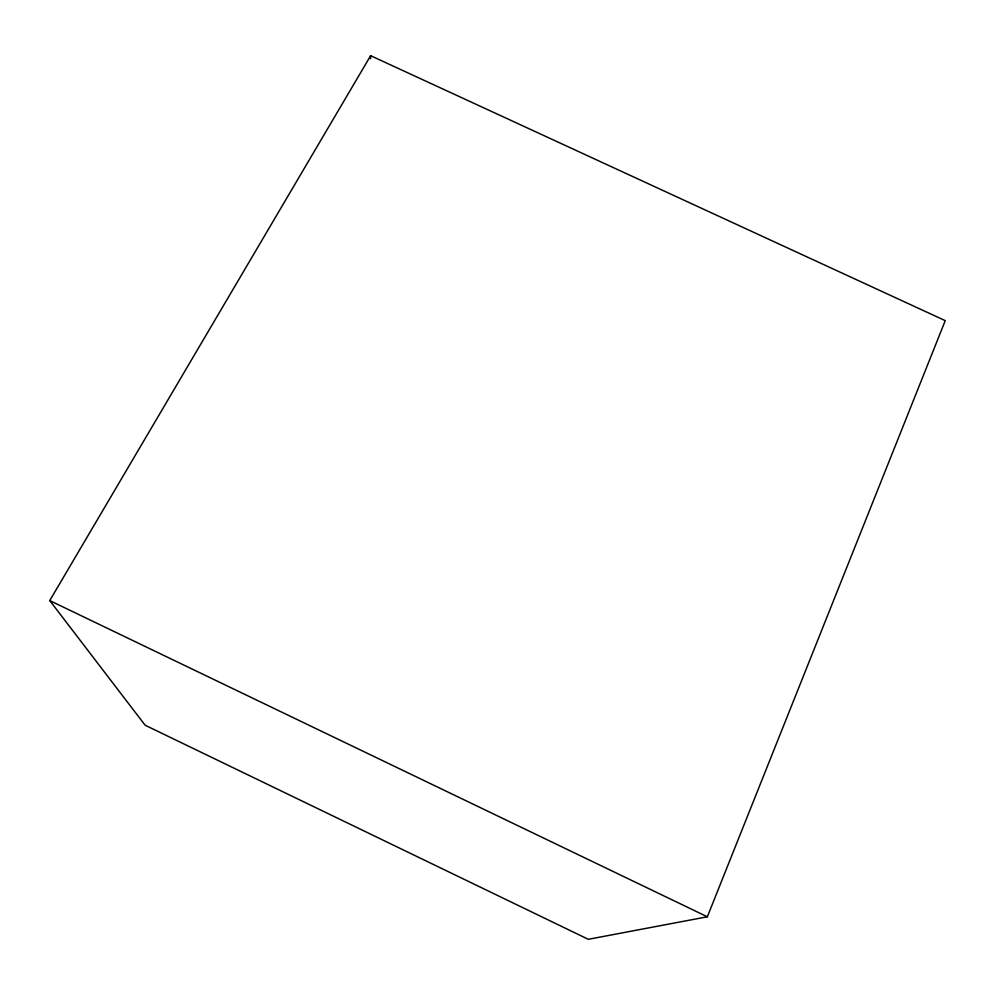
<?xml version="1.0" encoding="UTF-8"?>
<svg xmlns="http://www.w3.org/2000/svg" width="995" height="995" viewBox="0 0 995 995"><rect width="100%" height="100%" fill="white"/><g stroke="black" fill="none" stroke-linecap="round" stroke-linejoin="round"><path stroke-width="1.49" d="M370.55 58.792L370.637 55.695L945.25 320.651L707.346 916.793L588.306 939.305L145.133 725.218L49.75 600.582L370.637 55.695M49.75 600.582L707.346 916.793"/></g></svg>
